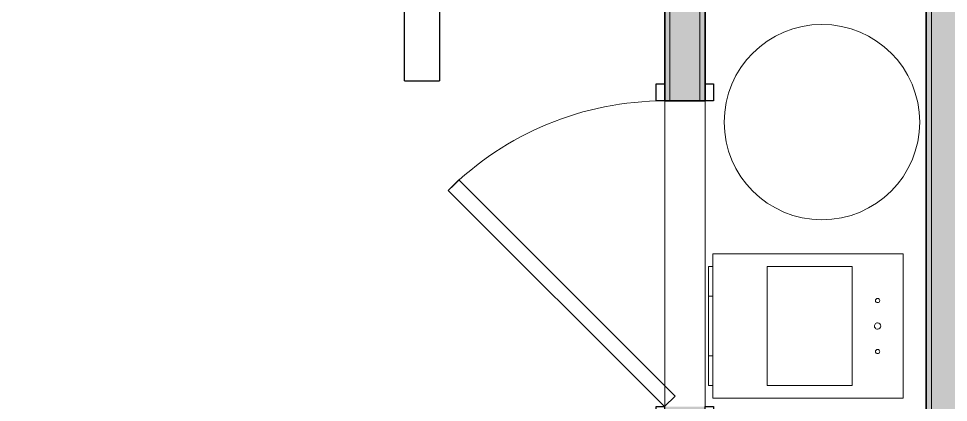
# Model space of a CAD drawing. Header units: inches. Extents: x 6 to 8416, y -388 to 6104.
# Drawn here: x 6851.4 to 6960.8, y 141.8 to 187 of the extents above; entities that cross this region are included whole.
import ezdxf

# ---------------------------------------------------------------- set-up
doc = ezdxf.new("R2010")
doc.units = ezdxf.units.IN
doc.header["$MEASUREMENT"] = 0
for name, color, linetype, lineweight in [('A-DOOR', 31, 'Continuous', 18), ('A-DOOR-FRAM', 31, 'Continuous', 25), ('A-GENM', 13, 'Continuous', 18), ('A-ROOM', 32, 'Continuous', 13), ('A-WALL', 113, 'Continuous', 25), ('A-WALL-PATT', 111, 'Continuous', 35), ('I-WALL', 2, 'Continuous', 25), ('M-EQPM', 50, 'Continuous', 18)]:
    doc.layers.add(name, color=color, linetype=linetype, lineweight=lineweight)

# ---------------------------------------------------------------- blocks, each defined once
blk = doc.blocks.new('PL Water Heater-IL - 40 Gallon-2491747-LEVEL 3 - PLAN Copy 1 Copy 1')
at = {"layer": 'M-EQPM'}
blk.add_circle((0, 0), 11.5, dxfattribs=at)
blk = doc.blocks.new('ME Fan Coil Unit - Vertical - Stack-IL - 300 CFM-V1134-LEVEL 3 - PLAN Copy 1 Copy 1')
at = {"layer": 'A-GENM'}
for p, q in [((1.5, 0.5), (5, 0.5)), ((1.5, 0.5), (5, 0.5)), ((1.5, 0.5), (5, 0.5)), ((1.5, 0.5), (5, 0.5)), ((1.5, 0.5), (5, 0.5)), ((1.5, 0.5), (5, 0.5)), ((1.5, 0.5), (5, 0.5)), ((1.5, 0.5), (5, 0.5)), ((1.5, 0.5), (5, 0.5)), ((1.5, 0.5), (5, 0.5)), ((1.5, 0.5), (5, 0.5)), ((1.5, 0.5), (5, 0.5)), ((1.5, 0.5), (5, 0.5)), ((1.5, 0.5), (5, 0.5)), ((1.5, 0.5), (5, 0.5)), ((1.5, 0.5), (5, 0.5)), ((1.5, 0.5), (5, 0.5)), ((1.5, 0.5), (5, 0.5)), ((1.5, 0.5), (5, 0.5)), ((1.5, 0.5), (5, 0.5)), ((1.5, 0.5), (5, 0.5)), ((1.5, 0.5), (5, 0.5)), ((1.5, 0.5), (5, 0.5)), ((5, 0.5), (12, 0.5)), ((5, 0.5), (12, 0.5)), ((5, 0.5), (12, 0.5)), ((5, 0.5), (12, 0.5)), ((5, 0.5), (12, 0.5)), ((5, 0.5), (12, 0.5)), ((5, 0.5), (12, 0.5)), ((5, 0.5), (12, 0.5)), ((5, 0.5), (12, 0.5)), ((5, 0.5), (12, 0.5)), ((5, 0.5), (12, 0.5)), ((5, 0.5), (12, 0.5)), ((5, 0.5), (12, 0.5)), ((5, 0.5), (12, 0.5)), ((5, 0.5), (12, 0.5)), ((5, 0.5), (12, 0.5)), ((5, 0.5), (12, 0.5)), ((5, 0.5), (12, 0.5)), ((5, 0.5), (12, 0.5)), ((5, 0.5), (12, 0.5)), ((5, 0.5), (12, 0.5)), ((5, 0.5), (12, 0.5)), ((5, 0.5), (12, 0.5)), ((12, 0.5), (15.5, 0.5)), ((12, 0.5), (15.5, 0.5)), ((12, 0.5), (15.5, 0.5)), ((12, 0.5), (15.5, 0.5)), ((12, 0.5), (15.5, 0.5)), ((12, 0.5), (15.5, 0.5)), ((12, 0.5), (15.5, 0.5)), ((12, 0.5), (15.5, 0.5)), ((12, 0.5), (15.5, 0.5)), ((12, 0.5), (15.5, 0.5)), ((12, 0.5), (15.5, 0.5)), ((12, 0.5), (15.5, 0.5)), ((12, 0.5), (15.5, 0.5)), ((12, 0.5), (15.5, 0.5)), ((12, 0.5), (15.5, 0.5)), ((12, 0.5), (15.5, 0.5)), ((12, 0.5), (15.5, 0.5)), ((12, 0.5), (15.5, 0.5)), ((12, 0.5), (15.5, 0.5)), ((12, 0.5), (15.5, 0.5)), ((12, 0.5), (15.5, 0.5)), ((12, 0.5), (15.5, 0.5)), ((12, 0.5), (15.5, 0.5))]:
    blk.add_line(p, q, dxfattribs=at)
at = {"layer": 'M-EQPM'}
for p, q in [((17, 0), (0, 0)), ((0, 0), (0, -22.375)), ((0, -22.375), (0, 0)), ((0, 0), (1.5, 0)), ((15.5, 0.5), (1.5, 0.5)), ((1.5, 0.5), (15.5, 0.5)), ((1.5, 0.5), (1.5, 0)), ((1.5, 0.5), (1.5, 0)), ((5, 0.5), (1.5, 0.5)), ((1.5, 0.5), (5, 0.5)), ((1.5, 0.5), (1.5, 0)), ((1.5, 0.5), (1.5, 0)), ((1.5, 0), (5, 0)), ((1.5, 0), (15.5, 0)), ((15.5, 0), (1.5, 0)), ((5, 0), (1.5, 0)), ((1.5, 0), (5, 0)), ((12, 0.5), (5, 0.5)), ((5, 0.5), (12, 0.5)), ((5, 0.5), (5, 0)), ((5, 0.5), (5, 0)), ((12, 0.5), (5, 0.5)), ((5, 0.5), (12, 0.5)), ((5, 0), (12, 0)), ((5, 0), (12, 0)), ((12, 0), (5, 0)), ((12, 0), (5, 0)), ((5, 0), (12, 0)), ((12, 0), (12, 0.5)), ((12, 0.5), (12, 0)), ((15.5, 0.5), (12, 0.5)), ((12, 0.5), (15.5, 0.5)), ((12, 0), (15.5, 0)), ((15.5, 0), (12, 0)), ((12, 0), (15.5, 0)), ((15.5, 0), (15.5, 0.5)), ((15.5, 0.5), (15.5, 0)), ((15.5, 0), (15.5, 0.5)), ((15.5, 0.5), (15.5, 0)), ((15.5, 0), (17, 0)), ((17, -22.375), (17, 0)), ((17, 0), (17, -22.375)), ((1.5, -16.375), (1.5, -6.375)), ((1.5, -6.375), (15.5, -6.375)), ((15.5, -6.375), (1.5, -6.375)), ((1.5, -6.375), (1.5, -16.375)), ((15.5, -6.375), (15.5, -16.375)), ((15.5, -16.375), (15.5, -6.375)), ((15.5, -16.375), (1.5, -16.375)), ((1.5, -16.375), (15.5, -16.375)), ((0, -22.375), (17, -22.375)), ((17, -22.375), (0, -22.375))]:
    blk.add_line(p, q, dxfattribs=at)
for centre, radius, start, end in [((5.5, -19.375), 0.25, 0, 180), ((5.5, -19.375), 0.25, 0, 180), ((5.5, -19.375), 0.25, 180, 360), ((5.5, -19.375), 0.25, 180, 0), ((8.5, -19.375), 0.375, 120, 180), ((8.5, -19.375), 0.375, 120, 180), ((8.5, -19.375), 0.375, 180, 360), ((8.5, -19.375), 0.375, 180, 0), ((8.5, -19.375), 0.375, 105, 120), ((8.5, -19.375), 0.375, 105, 120), ((8.5, -19.375), 0.375, 0, 105), ((8.5, -19.375), 0.375, 0, 105), ((11.5, -19.375), 0.25, 0, 180), ((11.5, -19.375), 0.25, 0, 180), ((11.5, -19.375), 0.25, 180, 360), ((11.5, -19.375), 0.25, 180, 0)]:
    blk.add_arc(centre, radius, start, end, dxfattribs=at)
blk = doc.blocks.new('Unit-Single-Flush-ICC ADA-AM - 36_ x 84_-NR _U-M _ Maintenance_Utility Only_-6562834-LEVEL 3 - PLAN Copy 1 Copy 1')
at = {"layer": 'A-DOOR'}
for p, q in [((16.76, -1.14), (-8.69, -26.59)), ((16.76, -1.14), (18, -2.38)), ((18, -2.38), (-7.46, -27.83)), ((-8.69, -26.59), (-7.46, -27.83))]:
    blk.add_line(p, q, dxfattribs=at)
at = {"layer": 'A-DOOR', "lineweight": 9}
blk.add_arc((18, -2.38), 36, 180, 225, dxfattribs=at)
at = {"layer": 'A-DOOR-FRAM'}
for p, q in [((-20, 2.38), (-20, 3.38)), ((-20, 3.38), (-18, 3.38)), ((-18, 3.38), (-18, 2.38)), ((18, 2.38), (18, 3.38)), ((18, 3.38), (20, 3.38)), ((20, 3.38), (20, 2.38)), ((-18, 2.38), (-20, 2.38)), ((20, 2.38), (18, 2.38)), ((-20, -2.38), (-18, -2.38)), ((-20, -3.37), (-20, -2.38)), ((-18, -2.38), (-18, -3.37)), ((18, -2.38), (20, -2.38)), ((18, -3.37), (18, -2.38)), ((20, -2.38), (20, -3.37)), ((-18, -3.37), (-20, -3.37)), ((20, -3.37), (18, -3.37))]:
    blk.add_line(p, q, dxfattribs=at)
at = {"layer": 'A-DOOR-FRAM', "lineweight": 18}
for p, q in [((-20, 3.38), (-18, 3.38)), ((-20, 3.38), (-20, 2.38)), ((-18, 3.38), (-18, 2.38)), ((18, 3.38), (20, 3.38)), ((18, 3.38), (18, 2.38)), ((20, 3.38), (20, 2.38)), ((-18, 2.38), (-20, 2.38)), ((20, 2.38), (18, 2.38)), ((-20, -3.37), (-20, -2.38)), ((-20, -2.38), (-18, -2.38)), ((-18, -3.37), (-18, -2.38)), ((18, -3.37), (18, -2.38)), ((18, -2.38), (20, -2.38)), ((20, -3.37), (20, -2.38)), ((-18, -3.37), (-20, -3.37)), ((20, -3.37), (18, -3.37))]:
    blk.add_line(p, q, dxfattribs=at)

msp = doc.modelspace()

# ---------------------------------------------------------------- hatches: boundary and pattern name
at = {"layer": 'A-WALL-PATT'}
msp.add_hatch(color=10, dxfattribs=at).paths.add_polyline_path([(6958.79033733, 131.93577679), (6958.79033733, 262.06077679), (6958.16533733, 262.06077679), (6958.16533733, 131.93577679)])
at = {"layer": 'A-WALL-PATT', "lineweight": 25, "transparency": 33554560}
h = msp.add_hatch(color=10, dxfattribs=at)
h.paths.add_polyline_path([(6928.04033733, 136.68577679), (6928.04033733, 141.31077679), (6927.41533733, 141.31077679), (6927.41533733, 136.68577679)])
h.paths.add_polyline_path([(6927.41533733, 177.31077679), (6928.04033733, 177.31077679), (6928.04033733, 188.68577679), (6927.41533733, 188.68577679)])
at = {"layer": 'A-WALL-PATT', "transparency": 33554560}
h = msp.add_hatch(color=10, dxfattribs=at)
h.paths.add_polyline_path([(6931.54033733, 136.68577679), (6932.16533733, 136.68577679), (6932.16533733, 141.31077679), (6931.54033733, 141.31077679)])
h.paths.add_polyline_path([(6931.54033733, 177.31077679), (6932.16533733, 177.31077679), (6932.16533733, 188.68577679), (6931.54033733, 188.68577679)])
at = {"layer": 'I-WALL'}
msp.add_hatch(color=10, dxfattribs=at).paths.add_polyline_path([(6960.79033733, 131.93577679), (6964.29033733, 131.93577679), (6964.29033733, 262.56077679), (6958.79033733, 262.56077679), (6958.79033733, 131.93577679), (6960.16533733, 131.93577679)])
at = {"layer": 'I-WALL', "transparency": 33554560}
h = msp.add_hatch(color=10, dxfattribs=at)
h.paths.add_polyline_path([(6931.54033733, 136.06077679), (6931.54033733, 141.31077679), (6928.04033733, 141.31077679), (6928.04033733, 136.06077679)])
h.paths.add_polyline_path([(6931.54033733, 177.31077679), (6931.54033733, 189.31077679), (6928.04033733, 189.31077679), (6928.04033733, 177.31077679)])

# ---------------------------------------------------------------- linework, layer by layer
at = {"layer": 'A-ROOM', "lineweight": 9, "flags": 128}
msp.add_lwpolyline([(6423.41533733, -23.18922321), (6960.16533733, -23.18922321), (6960.16533733, 88.18577679), (6960.16533733, 131.93577679), (6958.16533733, 131.93577679), (6958.16533733, 188.68577679), (6932.16533733, 188.68577679), (6932.16533733, 134.31077679), (6927.41533733, 134.31077679), (6927.41533733, 188.68577679), (6853.79033733, 188.68577679), (6853.79033733, 193.43577679), (6929.79033733, 193.43577679), (6958.16533733, 193.43577679), (6958.16533733, 261.43577679), (6579.16533733, 261.43577679)], dxfattribs=at)
at = {"layer": 'A-WALL', "lineweight": 9}
for p, q in [((6958.79033733, 262.56077679), (6958.79033733, 131.93577679)), ((6928.04033733, 177.31077679), (6928.04033733, 189.31077679)), ((6931.54033733, 177.31077679), (6931.54033733, 189.31077679))]:
    msp.add_line(p, q, dxfattribs=at)
at = {"layer": 'I-WALL', "lineweight": 35}
for p, q in [((6958.16533733, 131.93577679), (6958.16533733, 261.43577679)), ((6927.41533733, 188.68577679), (6927.41533733, 177.31077679)), ((6932.16533733, 177.31077679), (6932.16533733, 188.68577679)), ((6927.41533733, 177.31077679), (6932.16533733, 177.31077679))]:
    msp.add_line(p, q, dxfattribs=at)
at = {"layer": 'I-WALL'}
for p, q in [((6896.79033733, 179.68577679), (6896.79033733, 189.29827679)), ((6900.91533733, 189.21577679), (6900.91533733, 179.68577679)), ((6896.79033733, 179.68577679), (6900.91533733, 179.68577679))]:
    msp.add_line(p, q, dxfattribs=at)

# ---------------------------------------------------------------- block references
at = {"layer": 'A-DOOR', "rotation": 269.9999999999977}
msp.add_blockref('Unit-Single-Flush-ICC ADA-AM - 36_ x 84_-NR _U-M _ Maintenance_Utility Only_-6562834-LEVEL 3 - PLAN Copy 1 Copy 1', (6929.79033733, 159.31077679), dxfattribs=at)
at = {"layer": 'M-EQPM'}
for name, p, rotation in [('PL Water Heater-IL - 40 Gallon-2491747-LEVEL 3 - PLAN Copy 1 Copy 1', (6945.91533733, 174.81077679), 269.9999999999987), ('ME Fan Coil Unit - Vertical - Stack-IL - 300 CFM-V1134-LEVEL 3 - PLAN Copy 1 Copy 1', (6933.08496713, 142.30053146), 89.99999999999787)]:
    msp.add_blockref(name, p, dxfattribs=dict(at, rotation=rotation))

doc.saveas('drawing.dxf')
